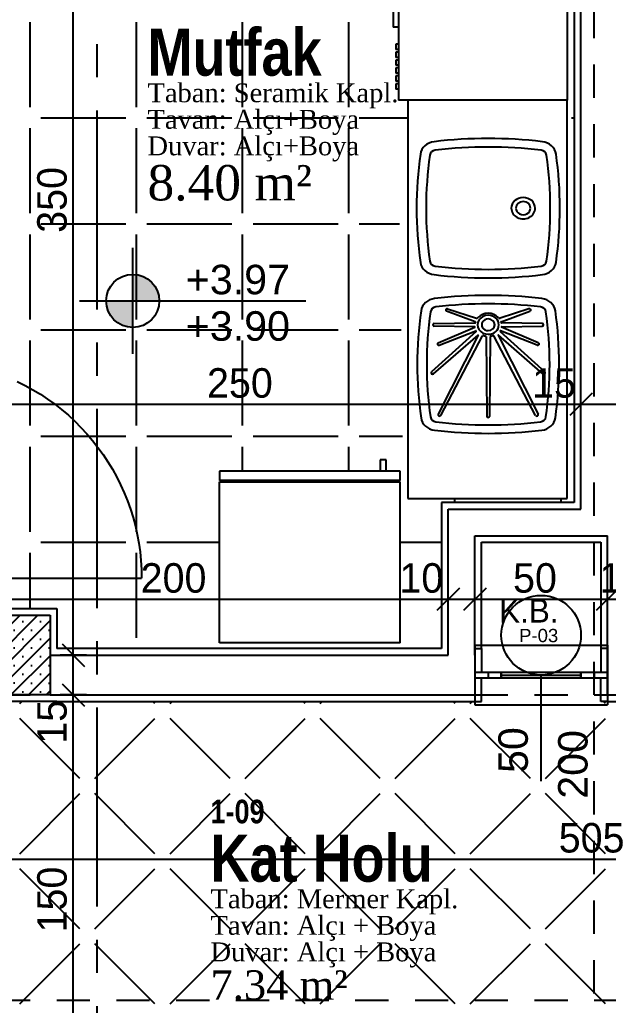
# Model space of a CAD drawing. Header units: metres. Extents: x -220 to 294, y -29 to 18.
# Drawn here: x -55.497 to -53.28, y 2.631 to 6.344 of the extents above; entities that cross this region are included whole.
import ezdxf

# ---------------------------------------------------------------- set-up
doc = ezdxf.new("R2010")
doc.units = ezdxf.units.M
doc.header["$MEASUREMENT"] = 0
doc.linetypes.add('CENTER2', pattern=[1.125, 0.75, -0.125, 0.125, -0.125])
doc.linetypes.add('HIDDEN2', pattern=[0.1875, 0.125, -0.0625])
for name, color, linetype in [('Aks', 7, 'Continuous'), ('Duvar', 7, 'Continuous'), ('Kapi_Pencere', 7, 'Continuous'), ('Kolon', 7, 'Continuous'), ('Kot', 7, 'Continuous'), ('Kutuphane', 7, 'Continuous'), ('Mahal', 7, 'Continuous'), ('Olculendirme', 7, 'Continuous'), ('Standart', 7, 'Continuous'), ('Tarama', 7, 'Continuous'), ('Yazi', 7, 'Continuous')]:
    doc.layers.add(name, color=color, linetype=linetype)
doc.styles.add('arial_1_18', font='arial.ttf', dxfattribs={"height": 0.2})
doc.styles.add('comic sans ms_1_18', font='comic.ttf', dxfattribs={"height": 0.2})
doc.styles.add('comic sans msbold_1_18', font='comicbd.ttf', dxfattribs={"height": 0.2})
doc.styles.add('swis721 cn btbold_1_18', font='swisscb.ttf', dxfattribs={"height": 0.2})
doc.styles.add('times new roman tur_1_18', font='times.ttf', dxfattribs={"height": 0.2})

msp = doc.modelspace()

# ---------------------------------------------------------------- hatches: boundary and pattern name
at = {"layer": 'Kolon', "linetype": 'Continuous', "lineweight": -3}
h = msp.add_hatch(dxfattribs=at)
h.set_pattern_fill('SACNCR', color=47, scale=0.5, style=0)
h.paths.add_polyline_path([(-55.983, 3.8), (-55.983, 4.1), (-55.383, 4.1), (-55.383, 3.8)])
at = {"layer": 'Kot', "linetype": 'Continuous', "lineweight": -3}
for points in [[(-54.9718, 5.2846), (-54.9724, 5.2958), (-54.9743, 5.3068), (-54.9774, 5.3176), (-54.9817, 5.328), (-54.9871, 5.3378), (-54.9936, 5.3469), (-55.0011, 5.3553), (-55.0094, 5.3628), (-55.0186, 5.3693), (-55.0284, 5.3747), (-55.0388, 5.379), (-55.0495, 5.3821), (-55.0606, 5.384), (-55.0718, 5.3846), (-55.0718, 5.2846)], [(-55.1718, 5.2846), (-55.1712, 5.2734), (-55.1693, 5.2623), (-55.1662, 5.2516), (-55.1619, 5.2412), (-55.1565, 5.2314), (-55.15, 5.2222), (-55.1425, 5.2139), (-55.1341, 5.2064), (-55.125, 5.1999), (-55.1152, 5.1945), (-55.1048, 5.1902), (-55.094, 5.1871), (-55.083, 5.1852), (-55.0718, 5.1846), (-55.0718, 5.2846)]]:
    msp.add_hatch(color=216, dxfattribs=at).paths.add_polyline_path(points)

# ---------------------------------------------------------------- linework, layer by layer
at = {"layer": 'Aks', "color": 248, "linetype": 'HIDDEN2', "lineweight": -3}
for points in [[(-53.333, -0.7), (-53.333, 9)], [(-61.883, 3.8), (-44.7342, 3.8)], [(-61.883, 2.65), (-44.7342, 2.65)]]:
    msp.add_lwpolyline(points, dxfattribs=at)
at = {"layer": 'Duvar', "color": 166, "linetype": 'Continuous', "lineweight": -3}
for points in [[(-53.383, 4.5), (-53.383, 7.45)], [(-53.883, 3.95), (-53.883, 4.5)], [(-53.883, 4.5), (-53.383, 4.5)], [(-53.783, 3.95), (-53.783, 4.4)], [(-53.783, 4.4), (-53.383, 4.4)], [(-53.383, 4.4), (-53.283, 4.4)], [(-53.283, 3.95), (-53.283, 4.4)], [(-55.383, 3.95), (-53.883, 3.95)], [(-53.783, 3.95), (-53.783, 3.8)], [(-53.283, 3.8), (-53.283, 3.95)], [(-55.383, 3.8), (-53.883, 3.8)], [(-53.883, 3.8), (-53.783, 3.8)], [(-53.283, 3.8), (-53.183, 3.8)]]:
    msp.add_lwpolyline(points, dxfattribs=at)
at = {"layer": 'Duvar', "color": 187, "linetype": 'Continuous', "lineweight": -3}
for points in [[(-53.408, 7.425), (-53.408, 4.525)], [(-53.908, 4.525), (-53.908, 3.975)], [(-53.408, 4.525), (-53.908, 4.525)], [(-53.758, 3.975), (-53.758, 4.375)], [(-53.758, 4.375), (-53.383, 4.375)], [(-53.383, 4.375), (-53.308, 4.375)], [(-53.308, 4.375), (-53.308, 3.975)], [(-53.908, 3.975), (-55.3579, 3.975)], [(-53.783, 3.975), (-53.758, 3.975)], [(-53.758, 3.975), (-53.758, 3.8863)], [(-53.283, 3.975), (-53.308, 3.975)], [(-53.308, 3.975), (-53.308, 3.8863)], [(-53.758, 3.775), (-53.758, 3.8638)], [(-53.308, 3.775), (-53.308, 3.8638)], [(-55.3579, 3.775), (-53.883, 3.775)], [(-53.883, 3.775), (-53.783, 3.775)], [(-53.783, 3.775), (-53.758, 3.775)], [(-53.283, 3.775), (-53.308, 3.775)], [(-53.283, 3.775), (-53.183, 3.775)]]:
    msp.add_lwpolyline(points, dxfattribs=at)
at = {"layer": 'Kapi_Pencere', "color": 98, "linetype": 'Continuous', "lineweight": -3}
for points in [[(-55.5065, 4.9808), (-55.4769, 4.9661)], [(-55.4769, 4.9661), (-55.448, 4.9501)], [(-55.448, 4.9501), (-55.4197, 4.9331)], [(-55.4197, 4.9331), (-55.3922, 4.9148)], [(-55.3922, 4.9148), (-55.3654, 4.8955)], [(-55.3654, 4.8955), (-55.3394, 4.8752)], [(-55.3394, 4.8752), (-55.3142, 4.8538)], [(-55.3142, 4.8538), (-55.29, 4.8314)], [(-55.29, 4.8314), (-55.2666, 4.808)], [(-55.2666, 4.808), (-55.2442, 4.7838)], [(-55.2442, 4.7838), (-55.2228, 4.7586)], [(-55.2228, 4.7586), (-55.2025, 4.7326)], [(-55.2025, 4.7326), (-55.1831, 4.7058)], [(-55.1831, 4.7058), (-55.1649, 4.6783)], [(-55.1649, 4.6783), (-55.1479, 4.65)], [(-55.1479, 4.65), (-55.1319, 4.6211)], [(-55.1319, 4.6211), (-55.1172, 4.5915)], [(-55.1172, 4.5915), (-55.1036, 4.5614)], [(-55.1036, 4.5614), (-55.0913, 4.5308)], [(-55.0913, 4.5308), (-55.0802, 4.4997)], [(-55.0802, 4.4997), (-55.0704, 4.4681)], [(-55.0704, 4.4681), (-55.0618, 4.4362)], [(-55.0618, 4.4362), (-55.0546, 4.404)], [(-55.0546, 4.404), (-55.0486, 4.3715)], [(-55.0486, 4.3715), (-55.044, 4.3388)], [(-55.044, 4.3388), (-55.0407, 4.306)], [(-55.0407, 4.306), (-55.0387, 4.273)], [(-55.0387, 4.273), (-55.038, 4.24)], [(-55.858, 4.24), (-55.038, 4.24)], [(-53.783, 3.9875), (-53.783, 3.8863)], [(-53.783, 3.9875), (-53.283, 3.9875)], [(-53.283, 3.9875), (-53.283, 3.8863)], [(-53.783, 3.8863), (-53.733, 3.8863)], [(-53.783, 3.8863), (-53.783, 3.8638)], [(-53.783, 3.8638), (-53.733, 3.8638)], [(-53.783, 3.8638), (-53.783, 3.7625)], [(-53.733, 3.8863), (-53.683, 3.8863)], [(-53.733, 3.8863), (-53.733, 3.8638)], [(-53.733, 3.8638), (-53.683, 3.8638)], [(-53.683, 3.8863), (-53.383, 3.8863)], [(-53.683, 3.8863), (-53.683, 3.8788)], [(-53.683, 3.8638), (-53.683, 3.8863)], [(-53.683, 3.8788), (-53.683, 3.8713)], [(-53.683, 3.875), (-53.383, 3.875)], [(-53.683, 3.8713), (-53.683, 3.8638)], [(-53.683, 3.8638), (-53.383, 3.8638)], [(-53.533, 3.475), (-53.533, 3.875)], [(-53.383, 3.8863), (-53.333, 3.8863)], [(-53.383, 3.8863), (-53.383, 3.8788)], [(-53.383, 3.8638), (-53.383, 3.8863)], [(-53.383, 3.8788), (-53.383, 3.8713)], [(-53.383, 3.8713), (-53.383, 3.8638)], [(-53.383, 3.8638), (-53.333, 3.8638)], [(-53.333, 3.8863), (-53.283, 3.8863)], [(-53.333, 3.8863), (-53.333, 3.8638)], [(-53.333, 3.8638), (-53.283, 3.8638)], [(-53.283, 3.8863), (-53.283, 3.8638)], [(-53.283, 3.8638), (-53.283, 3.7625)], [(-53.783, 3.7625), (-53.283, 3.7625)]]:
    msp.add_lwpolyline(points, dxfattribs=at)
msp.add_circle((-53.533, 4.025), 0.15, dxfattribs=at)
at = {"layer": 'Kolon', "color": 187, "linetype": 'Continuous', "lineweight": -3}
for points in [[(-55.858, 4.1251), (-55.3579, 4.1251)], [(-55.3579, 4.1251), (-55.3579, 3.975)], [(-55.3579, 3.7749), (-55.808, 3.7749)], [(-55.3579, 3.775), (-55.3579, 3.7749)]]:
    msp.add_lwpolyline(points, dxfattribs=at)
at = {"layer": 'Kolon', "color": 177, "linetype": 'Continuous', "lineweight": -3}
for points in [[(-55.983, 4.1), (-55.383, 4.1)], [(-55.383, 4.1), (-55.383, 3.8)], [(-55.383, 3.8), (-55.983, 3.8)]]:
    msp.add_lwpolyline(points, dxfattribs=at)
at = {"layer": 'Kot', "color": 216, "linetype": 'Continuous', "lineweight": -3}
for points in [[(-55.0718, 5.0846), (-55.0718, 5.4846)], [(-55.2718, 5.2846), (-54.8718, 5.2846)], [(-54.8718, 5.2846), (-54.4199, 5.2846)]]:
    msp.add_lwpolyline(points, dxfattribs=at)
msp.add_circle((-55.0718, 5.2846), 0.1, dxfattribs=at)
at = {"layer": 'Kutuphane', "color": 253, "linetype": 'Continuous', "lineweight": -3}
for points in [[(-54.0702, 6.6406), (-54.0702, 6.0406)], [(-53.4354, 6.6406), (-53.4354, 6.0406)], [(-54.0904, 6.4155), (-54.0904, 6.3155)], [(-54.0703, 6.4155), (-54.0703, 6.3155)], [(-54.0703, 6.3155), (-54.0904, 6.3155)], [(-54.0703, 6.2523), (-54.0803, 6.2523)], [(-54.0803, 6.2523), (-54.0803, 6.2323)], [(-54.0703, 6.2523), (-54.0703, 6.2323)], [(-54.0703, 6.2323), (-54.0803, 6.2323)], [(-54.0703, 6.2223), (-54.0803, 6.2223)], [(-54.0803, 6.2223), (-54.0803, 6.2023)], [(-54.0703, 6.2023), (-54.0803, 6.2023)], [(-54.0703, 6.2223), (-54.0703, 6.2023)], [(-54.0803, 6.1923), (-54.0803, 6.1723)], [(-54.0703, 6.1923), (-54.0803, 6.1923)], [(-54.0703, 6.1723), (-54.0803, 6.1723)], [(-54.0703, 6.1923), (-54.0703, 6.1723)], [(-54.0803, 6.1623), (-54.0803, 6.1423)], [(-54.0703, 6.1623), (-54.0803, 6.1623)], [(-54.0703, 6.1423), (-54.0803, 6.1423)], [(-54.0703, 6.1323), (-54.0803, 6.1323)], [(-54.0803, 6.1323), (-54.0803, 6.1123)], [(-54.0703, 6.1623), (-54.0703, 6.1423)], [(-54.0703, 6.1323), (-54.0703, 6.1123)], [(-54.0703, 6.1123), (-54.0803, 6.1123)], [(-54.0803, 6.1023), (-54.0803, 6.0823)], [(-54.0703, 6.1023), (-54.0803, 6.1023)], [(-54.0703, 6.1023), (-54.0703, 6.0823)], [(-54.0703, 6.0823), (-54.0803, 6.0823)], [(-53.4354, 6.0406), (-54.0702, 6.0406)], [(-54.0354, 6.0406), (-54.0354, 4.5406)], [(-53.4354, 6.0406), (-54.0354, 6.0406)], [(-53.4354, 4.5406), (-53.4354, 6.0406)], [(-53.7814, 5.2063), (-53.8896, 5.2461)], [(-53.8857, 5.255), (-53.777, 5.22)], [(-53.5791, 5.255), (-53.6878, 5.22)], [(-53.6835, 5.2063), (-53.5753, 5.2461)], [(-53.9357, 5.1992), (-53.7822, 5.2016)], [(-53.5291, 5.1992), (-53.6827, 5.2016)], [(-53.7775, 5.1696), (-53.946, 5.0171)], [(-53.7835, 5.1873), (-53.9357, 5.1897)], [(-53.9213, 5.1269), (-53.783, 5.1853)], [(-53.9169, 5.1182), (-53.7789, 5.1713)], [(-53.6873, 5.1696), (-53.5188, 5.0171)], [(-53.548, 5.1182), (-53.686, 5.1713)], [(-53.5436, 5.1269), (-53.6819, 5.1853)], [(-53.6814, 5.1873), (-53.5291, 5.1897)], [(-53.9385, 5.0103), (-53.7707, 5.1557)], [(-53.7698, 5.1551), (-53.9208, 4.8573)], [(-53.911, 4.8533), (-53.7533, 5.153)], [(-53.7404, 5.15), (-53.7378, 4.8493)], [(-53.7244, 5.15), (-53.7271, 4.8493)], [(-53.5538, 4.8533), (-53.7115, 5.153)], [(-53.6951, 5.1551), (-53.5441, 4.8573)], [(-53.5263, 5.0103), (-53.6941, 5.1557)], [(-54.1166, 4.686), (-54.1391, 4.686)], [(-54.1391, 4.686), (-54.1391, 4.6436)], [(-54.1166, 4.6436), (-54.1166, 4.686)], [(-54.0646, 4.6436), (-54.7446, 4.6436)], [(-54.7446, 4.6436), (-54.7446, 4.6076)], [(-54.1166, 4.6436), (-54.1391, 4.6436)], [(-54.0646, 4.6076), (-54.0646, 4.6436)], [(-54.0646, 4.6076), (-54.7446, 4.6076)], [(-54.7446, 3.996), (-54.7446, 4.6023)], [(-54.7446, 4.6023), (-54.0646, 4.6023)], [(-54.0646, 3.996), (-54.0646, 4.6023)], [(-54.0354, 4.5406), (-53.4354, 4.5406)], [(-54.0646, 3.996), (-54.7446, 3.996)]]:
    msp.add_lwpolyline(points, dxfattribs=at)
for centre, major_axis, start_param, end_param in [((-53.9285, 5.8312), (0.06, 0), -4.578707, -3.267946), ((-53.7324, 4.5293), (1.5308, 0), -4.846071, -4.578707), ((-53.7324, 4.5293), (1.4948, 0), -4.846071, -4.578707), ((-53.5364, 5.8312), (0.06, 0), -6.156831, -4.846071), ((-52.1896, 5.6339), (1.8128, 0), -3.267946, -3.015239), ((-52.1896, 5.6339), (1.7768, 0), -3.267946, -3.015239), ((-53.9285, 5.8312), (0.024, 0), -4.578707, -3.267946), ((-53.5364, 5.8312), (0.024, 0), -6.156831, -4.846071), ((-55.2752, 5.6339), (1.7768, 0), -0.126354, 0.126354), ((-55.2752, 5.6339), (1.8128, 0), -0.126354, 0.126354), ((-53.6004, 5.6339), (0.045, 0), -6.283185, -3.141593), ((-53.6004, 5.6339), (0.0276, 0), -6.283185, -3.141593), ((-53.6004, 5.6339), (0.045, 0), -3.141593, 0), ((-53.6004, 5.6339), (0.0276, 0), -3.141593, 0), ((-53.9285, 5.4366), (0.06, 0), -3.015239, -1.704478), ((-53.9285, 5.4366), (0.024, 0), -3.015239, -1.704478), ((-53.5364, 5.4366), (0.024, 0), -1.437115, -0.126354), ((-53.5364, 5.4366), (0.06, 0), -1.437115, -0.126354), ((-53.7324, 6.7385), (1.4948, 0), -1.704478, -1.437115), ((-53.7324, 6.7385), (1.5308, 0), -1.704478, -1.437115), ((-53.9265, 5.2407), (0.0594, 0), -4.578707, -3.267946), ((-53.7324, 3.9519), (1.5155, 0), -4.846071, -4.578707), ((-53.7324, 3.9519), (1.4799, 0), -4.846071, -4.578707), ((-53.5383, 5.2407), (0.0594, 0), -6.156831, -4.846071), ((-52.205, 5.0454), (1.7947, 0), -3.267946, -3.015239), ((-52.205, 5.0454), (1.759, 0), -3.267946, -3.015239), ((-53.9265, 5.2407), (0.0238, 0), -4.578707, -3.267946), ((-53.8875, 5.2505), (0.00535, 0), -5.058202, -1.961521), ((-53.7324, 5.1945), (0.0487, 0), -4.712389, -3.819309), ((-53.7324, 5.1945), (0.0487, 0), -5.605469, -4.712389), ((-53.5773, 5.2505), (0.00535, 0), -1.180071, 1.91661), ((-53.5383, 5.2407), (0.0238, 0), -6.156831, -4.846071), ((-55.2598, 5.0454), (1.759, 0), -0.126354, 0.126354), ((-55.2598, 5.0454), (1.7947, 0), -0.126354, 0.126354), ((-53.9357, 5.1945), (0.00535, 0), -4.712389, -1.570796), ((-53.7822, 5.2035), (0.00214, 0), -1.553585, -0.200747), ((-53.7823, 5.2043), (0.0024, 0), -0.217514, 1.180071), ((-53.7324, 5.1945), (0.0487, 0), -3.359106, -3.34234), ((-53.775, 5.2251), (0.006, 0), -1.91661, -0.677716), ((-53.7324, 5.1945), (0.0401, 0), -4.712389, -1.570796), ((-53.7324, 5.1945), (0.0246, 0), -4.712389, -1.570796), ((-53.7324, 5.1945), (0.0401, 0), -1.570796, 1.570796), ((-53.7324, 5.1945), (0.0246, 0), -1.570796, 1.570796), ((-53.6898, 5.2251), (0.006, 0), -2.463876, -1.224983), ((-53.6826, 5.2043), (0.0024, 0), -4.321664, -2.924079), ((-53.7324, 5.1945), (0.0487, 0), -6.082438, -6.065672), ((-53.6827, 5.2035), (0.00214, 0), -2.940845, -1.588008), ((-53.5292, 5.1945), (0.00535, 0), -1.570796, 1.570796), ((-53.7835, 5.1863), (0.0012, 0), -1.128937, 1.553585), ((-53.7784, 5.1704), (0.0012, 0), -0.778699, 1.978126), ((-53.6864, 5.1704), (0.0012, 0), -5.119719, -2.362893), ((-53.6813, 5.1863), (0.0012, 0), -4.695178, -2.012655), ((-53.919, 5.1226), (0.00535, 0), -4.27053, -1.163467), ((-53.7703, 5.1553), (0.0006, 0), -0.425293, 2.341033), ((-53.7512, 5.152), (0.0024, 0), -5.088378, -3.581035), ((-53.7324, 5.1945), (0.0487, 0), -1.946785, -1.771759), ((-53.7426, 5.15), (0.00214, 0), -6.272082, -4.913352), ((-53.7223, 5.15), (0.00214, 0), -4.511426, -3.152696), ((-53.7324, 5.1945), (0.0487, 0), -1.369833, -1.194807), ((-53.7137, 5.152), (0.0024, 0), -5.843743, -4.3364), ((-53.6945, 5.1553), (0.0006, 0), -5.482626, -2.7163), ((-53.5459, 5.1226), (0.00535, 0), -1.978126, 1.128937), ((-53.9422, 5.0137), (0.00535, 0), -3.918756, -0.80056), ((-53.5226, 5.0137), (0.00535, 0), -2.341033, 0.777163), ((-53.9265, 4.8501), (0.0594, 0), -3.015239, -1.704478), ((-53.9265, 4.8501), (0.0238, 0), -3.015239, -1.704478), ((-53.7324, 6.139), (1.4799, 0), -1.704478, -1.437115), ((-53.9159, 4.8554), (0.00535, 0), -3.562318, -0.439443), ((-53.7324, 4.8494), (0.00535, 0), -3.130489, -1.570796), ((-53.7324, 4.8494), (0.00535, 0), -1.570796, -0.011103), ((-53.549, 4.8554), (0.00535, 0), -2.70215, 0.420725), ((-53.5383, 4.8501), (0.0238, 0), -1.437115, -0.126354), ((-53.5383, 4.8501), (0.0594, 0), -1.437115, -0.126354), ((-53.7324, 6.139), (1.5155, 0), -1.704478, -1.437115)]:
    msp.add_ellipse(centre, major_axis=major_axis, ratio=0.893126, start_param=start_param, end_param=end_param, dxfattribs=at)
at = {"layer": 'Olculendirme', "color": 47, "linetype": 'Continuous', "lineweight": -3}
for points in [[(-55.2955, -0.28), (-55.2955, 9.08)], [(-53.383, 4.845), (-53.383, 4.945)], [(-61.963, 4.895), (-44.6542, 4.895)], [(-53.883, 4.1103), (-53.883, 4.2103)], [(-53.783, 4.1103), (-53.783, 4.2103)], [(-53.283, 4.1103), (-53.283, 4.2103)], [(-56.063, 4.1603), (-50.553, 4.1603)], [(-55.2455, 3.95), (-55.3455, 3.95)], [(-55.2455, 3.8), (-55.3455, 3.8)], [(-61.963, 3.1812), (-44.6542, 3.1812)]]:
    msp.add_lwpolyline(points, dxfattribs=at)
at = {"layer": 'Olculendirme', "color": 59, "linetype": 'Continuous', "lineweight": -3}
for points in [[(-53.3406, 4.9374), (-53.4254, 4.8526)], [(-53.8406, 4.2027), (-53.9254, 4.1179)], [(-53.7406, 4.2027), (-53.8254, 4.1179)], [(-53.2406, 4.2027), (-53.3254, 4.1179)], [(-55.3379, 3.9924), (-55.2531, 3.9076)], [(-55.3379, 3.8424), (-55.2531, 3.7576)]]:
    msp.add_lwpolyline(points, dxfattribs=at)
at = {"layer": 'Standart', "color": 250, "linetype": 'CENTER2', "lineweight": -3}
msp.add_lwpolyline([(-55.206, -1.4976), (-55.206, 9.6029)], dxfattribs=at)
at = {"layer": 'Tarama', "color": 133, "linetype": 'Continuous', "lineweight": -3}
for points in [[(-55.458, 6.015), (-55.458, 6.335)], [(-55.058, 6.015), (-55.058, 6.335)], [(-54.658, 6.015), (-54.658, 6.335)], [(-54.258, 6.015), (-54.258, 6.335)], [(-55.418, 5.975), (-55.098, 5.975)], [(-55.018, 5.975), (-54.698, 5.975)], [(-54.618, 5.975), (-54.298, 5.975)], [(-54.218, 5.975), (-54.0354, 5.975)], [(-53.418, 5.975), (-53.408, 5.975)], [(-55.458, 5.615), (-55.458, 5.935)], [(-55.058, 5.615), (-55.058, 5.935)], [(-54.658, 5.615), (-54.658, 5.935)], [(-54.258, 5.615), (-54.258, 5.935)], [(-55.418, 5.575), (-55.098, 5.575)], [(-55.018, 5.575), (-54.698, 5.575)], [(-54.618, 5.575), (-54.298, 5.575)], [(-54.218, 5.575), (-54.0661, 5.575)], [(-55.458, 5.215), (-55.458, 5.535)], [(-55.058, 5.215), (-55.058, 5.535)], [(-54.658, 5.215), (-54.658, 5.535)], [(-54.258, 5.215), (-54.258, 5.535)], [(-55.418, 5.175), (-55.098, 5.175)], [(-55.018, 5.175), (-54.698, 5.175)], [(-54.618, 5.175), (-54.298, 5.175)], [(-54.218, 5.175), (-54.0605, 5.175)], [(-55.458, 4.815), (-55.458, 5.135)], [(-55.058, 4.815), (-55.058, 5.135)], [(-54.658, 4.815), (-54.658, 5.135)], [(-54.258, 4.815), (-54.258, 5.135)], [(-55.418, 4.775), (-55.098, 4.775)], [(-55.018, 4.775), (-54.698, 4.775)], [(-54.618, 4.775), (-54.298, 4.775)], [(-54.218, 4.775), (-54.0548, 4.775)], [(-55.458, 4.415), (-55.458, 4.735)], [(-55.058, 4.415), (-55.058, 4.735)], [(-54.658, 4.6436), (-54.658, 4.735)], [(-54.258, 4.6436), (-54.258, 4.735)], [(-53.858, 4.525), (-53.858, 4.5406)], [(-53.458, 4.525), (-53.458, 4.5406)], [(-55.418, 4.375), (-55.098, 4.375)], [(-55.018, 4.375), (-54.7446, 4.375)], [(-54.0646, 4.375), (-53.908, 4.375)], [(-55.458, 4.125), (-55.458, 4.335)], [(-55.058, 4.015), (-55.058, 4.335)], [(-55.4969, 3.7675), (-55.4894, 3.775)], [(-54.9878, 3.7675), (-54.9953, 3.775)], [(-54.9312, 3.7675), (-54.9237, 3.775)], [(-54.4221, 3.7675), (-54.4296, 3.775)], [(-54.3655, 3.7675), (-54.358, 3.775)], [(-53.8564, 3.7675), (-53.8639, 3.775)], [(-53.7998, 3.7675), (-53.7923, 3.775)], [(-53.2907, 3.7675), (-53.2982, 3.775)], [(-55.2706, 3.4847), (-55.4969, 3.7109)], [(-55.214, 3.4847), (-54.9878, 3.7109)], [(-54.7049, 3.4847), (-54.9312, 3.7109)], [(-54.6483, 3.4847), (-54.4221, 3.7109)], [(-54.1392, 3.4847), (-54.3655, 3.7109)], [(-54.0827, 3.4847), (-53.8564, 3.7109)], [(-53.5735, 3.4847), (-53.7998, 3.7109)], [(-53.517, 3.4847), (-53.2907, 3.7109)], [(-55.4969, 3.2018), (-55.2706, 3.4281)], [(-54.9878, 3.2018), (-55.214, 3.4281)], [(-54.9312, 3.2018), (-54.7049, 3.4281)], [(-54.4221, 3.2018), (-54.6483, 3.4281)], [(-54.3655, 3.2018), (-54.1392, 3.4281)], [(-53.8564, 3.2018), (-54.0827, 3.4281)], [(-53.7998, 3.2018), (-53.5735, 3.4281)], [(-53.2907, 3.2018), (-53.517, 3.4281)], [(-55.2706, 2.919), (-55.4969, 3.1452)], [(-55.214, 2.919), (-54.9878, 3.1452)], [(-54.7049, 2.919), (-54.9312, 3.1452)], [(-54.6483, 2.919), (-54.4221, 3.1452)], [(-54.1392, 2.919), (-54.3655, 3.1452)], [(-54.0827, 2.919), (-53.8564, 3.1452)], [(-53.5735, 2.919), (-53.7998, 3.1452)], [(-53.517, 2.919), (-53.2907, 3.1452)], [(-55.4969, 2.6361), (-55.2706, 2.8624)], [(-54.9878, 2.6361), (-55.214, 2.8624)], [(-54.9312, 2.6361), (-54.7049, 2.8624)], [(-54.4221, 2.6361), (-54.6483, 2.8624)], [(-54.3655, 2.6361), (-54.1392, 2.8624)], [(-53.8564, 2.6361), (-54.0827, 2.8624)], [(-53.7998, 2.6361), (-53.5735, 2.8624)], [(-53.2907, 2.6361), (-53.517, 2.8624)]]:
    msp.add_lwpolyline(points, dxfattribs=at)

# ---------------------------------------------------------------- texts
at = {"layer": 'Kapi_Pencere', "color": 98, "linetype": 'Continuous', "lineweight": -3, "style": 'arial_1_18'}
msp.add_text('P-03', height=0.05, dxfattribs=at).set_placement((-53.616, 3.9988))
for s, p in [('50', (-53.583, 3.5058)), ('200', (-53.358, 3.4087))]:
    msp.add_text(s, height=0.11111, rotation=90, dxfattribs=at).set_placement(p)
at = {"layer": 'Kot', "color": 19, "linetype": 'Continuous', "lineweight": -3, "style": 'arial_1_18'}
for s, p in [('+3.97', (-54.8718, 5.3096)), ('+3.90', (-54.8718, 5.1346))]:
    msp.add_text(s, height=0.11111, dxfattribs=at).set_placement(p)
at = {"layer": 'Mahal', "color": 15, "linetype": 'Continuous', "lineweight": -3, "style": 'swis721 cn btbold_1_18'}
for s, height, p in [('Mutfak', 0.17778, (-55.0161, 6.1332)), ('1-09', 0.08889, (-54.7787, 3.3162)), ('Kat Holu', 0.17778, (-54.7787, 3.0962))]:
    msp.add_text(s, height=height, dxfattribs=at).set_placement(p)
at = {"layer": 'Mahal', "color": 58, "linetype": 'Continuous', "lineweight": -3, "style": 'times new roman tur_1_18'}
for s, p in [('Taban: Seramik Kapl.', (-55.0161, 6.0332)), ('Tavan: Alçı+Boya', (-55.0161, 5.9332)), ('Duvar: Alçı+Boya', (-55.0161, 5.8332)), ('Taban: Mermer Kapl.', (-54.7787, 2.9962)), ('Tavan: Alçı + Boya', (-54.7787, 2.8962)), ('Duvar: Alçı + Boya', (-54.7787, 2.7962))]:
    msp.add_text(s, height=0.071111, dxfattribs=at).set_placement(p)
at = {"layer": 'Mahal', "color": 38, "linetype": 'Continuous', "lineweight": -3, "style": 'times new roman tur_1_18'}
for s, height, p in [('8.40 m²', 0.13333, (-55.0161, 5.6632)), ('7.34 m²', 0.11111, (-54.7787, 2.6512))]:
    msp.add_text(s, height=height, dxfattribs=at).set_placement(p)
at = {"layer": 'Olculendirme', "color": 19, "linetype": 'Continuous', "lineweight": -3, "style": 'comic sans ms_1_18'}
for s, p in [('350', (-55.3205, 5.5412)), ('15', (-55.3205, 3.616)), ('150', (-55.3205, 2.9051))]:
    msp.add_text(s, height=0.11111, rotation=90, dxfattribs=at).set_placement(p)
for s, p in [('250', (-54.7918, 4.92)), ('15', (-53.567, 4.92)), ('200', (-55.0418, 4.1853)), ('10', (-54.067, 4.1853)), ('50', (-53.6389, 4.1853)), ('10', (-53.3126, 4.1853)), ('505', (-53.4668, 3.2062))]:
    msp.add_text(s, height=0.11111, dxfattribs=at).set_placement(p)
at = {"layer": 'Yazi', "color": 216, "linetype": 'Continuous', "lineweight": -3, "style": 'comic sans msbold_1_18'}
msp.add_text('K.B.', height=0.08889, dxfattribs=at).set_placement((-53.6918, 4.0727))

doc.saveas('drawing.dxf')
